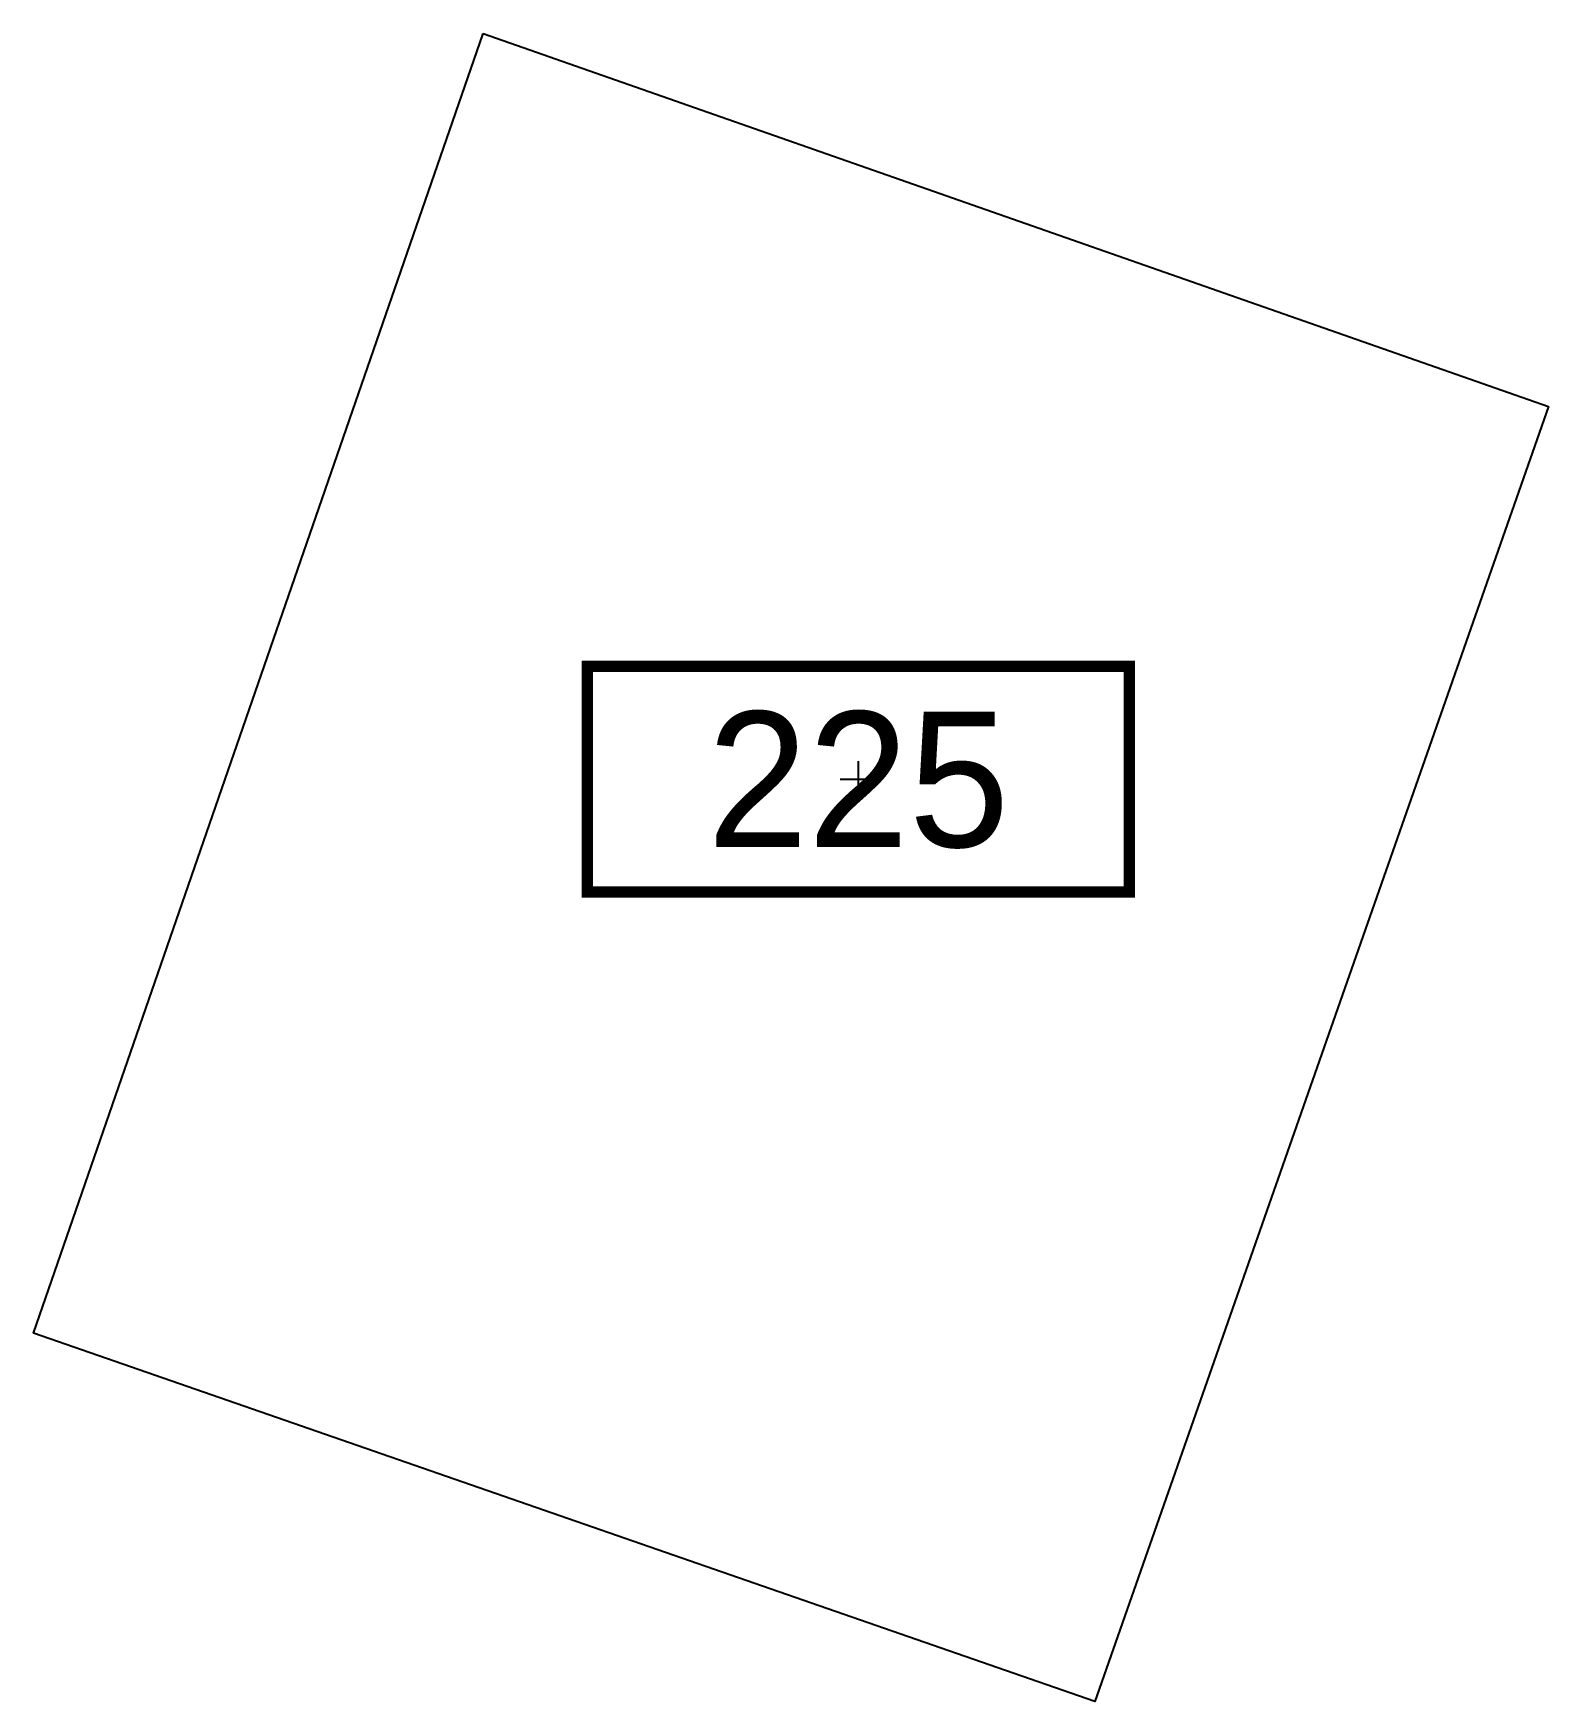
# Model space of a CAD drawing. Extents: x 186703.7 to 186737.3, y 654678.8 to 654715.8.
import ezdxf
from ezdxf.enums import TextEntityAlignment as Align

# ---------------------------------------------------------------- set-up
doc = ezdxf.new("R2010")
doc.units = 0
doc.layers.add('pcell', color=160, linetype='Continuous')
doc.layers.add('scellno', color=160, linetype='Continuous')
doc.styles.add('hebtxt', font='hebtxt.shx')

# ---------------------------------------------------------------- blocks, each defined once
blk = doc.blocks.new('Cellno')
at = {"color": 2}
for points in [[(0, 0.4), (0, -0.4)], [(-0.4, 0), (0.4, 0)]]:
    blk.add_lwpolyline(points, dxfattribs=at)
at = {"layer": 'scellno', "const_width": 0.25}
blk.add_lwpolyline([(6, 2.5), (-6, 2.5), (-6, -2.5), (6, -2.5)], close=True, dxfattribs=at)
at = {"layer": 'scellno', "style": 'hebtxt'}
blk.add_attdef('CELLNO', text='', height=3, dxfattribs=at).set_placement((0, 0), align=Align.MIDDLE)
at = {"layer": 'scellno', "style": 'hebtxt', "flags": 1}
for tag, p in [('CODE', (-0.287, -6)), ('AREA', (0.213, -8.967))]:
    blk.add_attdef(tag, text='', height=2.5, dxfattribs=at).set_placement(p, align=Align.CENTER)

msp = doc.modelspace()

# ---------------------------------------------------------------- linework, layer by layer
at = {"layer": 'pcell'}
msp.add_lwpolyline([(186713.69, 654715.77), (186737.29, 654707.51), (186727.24, 654678.83), (186703.73, 654686.99)], close=True, dxfattribs=at)

# ---------------------------------------------------------------- block references
at = {"layer": 'scellno'}
msp.add_blockref('Cellno', (186722.001, 654699.255), dxfattribs=at).add_auto_attribs({'CELLNO': '225'})

doc.saveas('drawing.dxf')
